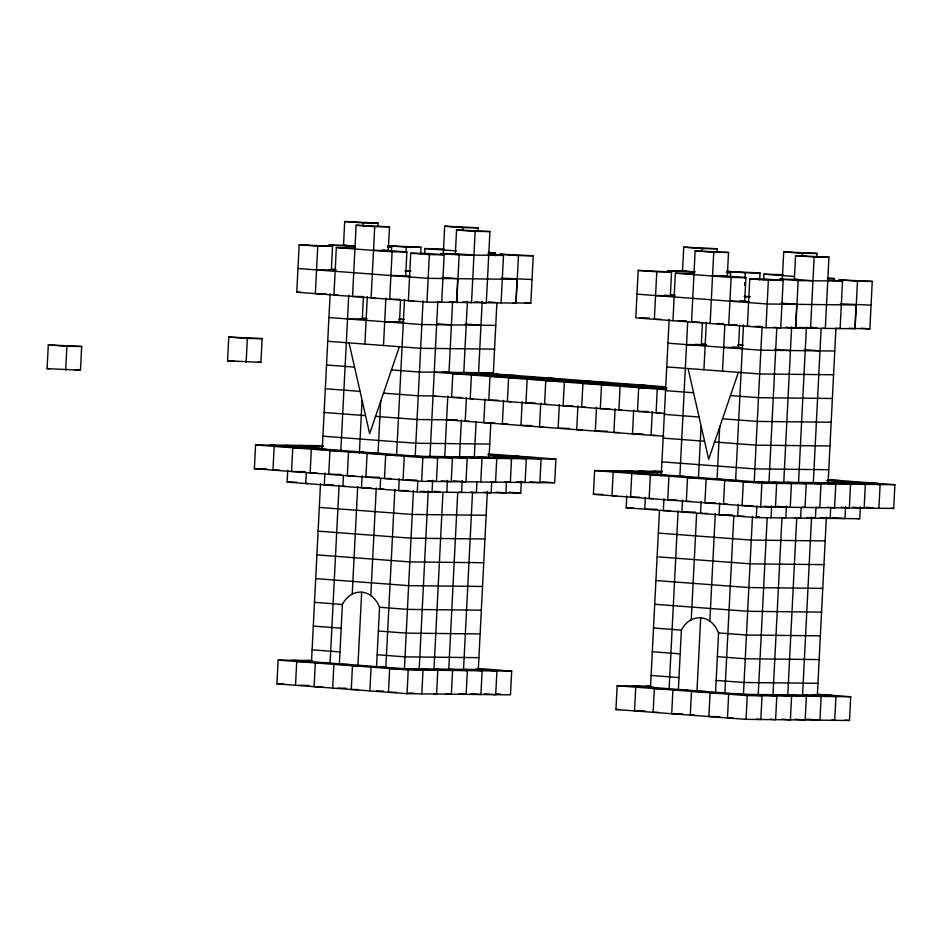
<?xml version="1.0" encoding="UTF-8"?>
<svg xmlns="http://www.w3.org/2000/svg" width="942" height="942" viewBox="0 0 942 942"><rect width="100%" height="100%" fill="white"/><g stroke="black" fill="none" stroke-linecap="round" stroke-linejoin="round"><path stroke-width="1.41" d="M47.1 368.64L48.301 344.902L81.671 346.468L80.47 370.206L47.1 368.64L49.785 368.663M65.681 370.041L66.894 346.303L81.671 346.468M227.564 360.798L228.776 337.059L262.135 338.625L260.934 362.364L227.564 360.798L234.287 360.868M246.156 362.199L247.357 338.461L262.135 338.625M488.686 453.973L555.886 459.06L554.673 482.799L421.663 481.327L254.387 468.68L255.588 444.942L322.765 445.684M477.382 668.502L511.694 671.104L510.493 694.843L407.038 693.701L276.924 683.857L278.125 660.118L311.72 660.495M521.315 481.221L520.714 493.09L417.259 491.948L287.145 482.116L287.746 470.246M442.187 277.501L457.953 278.691L517.064 279.338L515.863 303.077L426.95 302.076L296.765 292.232L299.167 244.767L332.538 246.333L331.337 270.071M295.517 685.258L296.718 661.531L311.496 661.696L320.515 483.682M306.268 472.966L305.738 483.517L308.423 483.552M332.538 246.333L317.76 246.168L315.358 293.633L326.097 293.751M318.372 449.475L318.514 446.838L299.921 445.425M322.211 450.17L330.136 293.798M324.919 473.061L324.319 484.918L333.727 485.024M355.417 248.064L336.341 247.569L333.939 295.046L337.966 295.093M377.942 225.88L378.083 223.089L344.713 221.511L343.512 245.25L354.946 246.121M339.096 485.083L330.089 663.097L315.299 662.933L314.098 686.671L322.164 686.753M340.863 450.182L348.717 295.211M332.691 688.072L333.892 664.346L348.67 664.499M343.441 475.781L342.912 486.331L345.596 486.355M373.515 250.384L388.292 250.548L389.505 226.81L356.135 225.244L352.532 296.447L363.271 296.565M339.379 663.804L342.382 604.458A27.389 21.454 -89.4 0 1 350.73 594.979C357.289 590.61 366.367 591.423 372.22 596.604A27.389 21.454 -89.4 0 1 379.555 607.272L376.553 666.606M363.153 225.715L363.294 222.924L378.083 223.089M362.293 319.103L363.424 296.765M352.226 594.225L357.689 486.496M359.385 452.984L362.022 401.021M364.895 344.077L367.309 296.612M362.093 475.863L361.493 487.732L370.901 487.838M389.505 226.81L374.716 226.657L371.113 297.86L375.14 297.896M357.96 665.205L361.669 592.106M370.818 595.627L376.27 487.897M378.036 452.996L380.686 400.68M383.488 345.49L385.89 298.013M391.448 251.173L391.66 246.981L387.362 246.663M369.865 690.886L371.066 667.148L385.843 667.313L394.863 489.298M380.615 478.595L380.085 489.145L384.112 489.181M390.906 275.523L405.684 275.688L406.885 251.95L392.108 251.797L389.694 299.262L400.444 299.379M400.597 299.58L399.467 321.917L384.689 321.752M406.026 251.326L406.238 247.134L421.015 247.299L420.662 254.281M396.558 455.798L404.483 299.426M399.267 478.677L398.666 490.547L408.074 490.652M437.441 301.923L441.727 302.241L444.141 254.776L425.548 253.363L410.771 253.21L408.369 300.675L413.656 300.733M403.07 479.925L404.283 456.187L537.293 457.647M424.618 254.128L424.901 248.547L443.965 249.041M404.424 668.726L413.444 490.711M415.21 455.81L423.064 300.828M407.038 693.701L408.239 669.962L511.694 671.104M417.259 491.948L417.789 481.409M426.95 302.076L429.352 254.611L444.141 254.776M421.663 481.327L422.864 457.6L555.886 459.06M428.221 490.876L419.214 668.879L437.795 670.292L436.593 694.03L433.732 693.807M429.929 457.365L437.771 302.394M443.27 254.14L444.683 226.221L478.053 227.787L477.912 230.578M421.816 693.865L423.017 670.127L292.915 660.283M432.637 480.243L432.037 492.113L420.591 491.253M442.94 492.43L433.991 669.044L452.572 670.457L451.371 694.183L445.648 693.759M444.706 457.529L447.815 396.099M449.016 372.361L452.549 302.547M474.874 301.887L486.308 302.747L489.911 231.544L456.552 229.978L455.351 253.716L473.932 255.117M446.814 492.277L447.415 480.408M456.505 302.406L457.718 278.667L428.151 278.349L297.966 268.494M456.752 302.429L459.154 254.952L503.487 255.447L501.085 302.912M463.134 230.413L463.276 227.623L478.053 227.787M457.718 492.595L448.769 669.209L467.35 670.61L466.149 694.348L459.001 693.807M459.484 457.694L461.392 419.991M467.409 301.322L463.794 372.526L666.818 387.88M462.192 480.573L461.592 492.442L458.73 492.23M466.408 397.5L465.195 421.239L469.234 421.286M489.911 231.544L475.133 231.379L471.53 302.582L463.028 301.946M472.495 492.76L463.546 669.373L482.139 670.775L480.926 694.513L470.929 693.759M474.262 457.847L476.099 421.557M482.186 301.487L478.583 372.691L664.44 386.75L649.662 386.585M476.911 482.057L476.369 492.607L470.659 492.171M480.785 481.974L481.986 458.248L463.393 456.835M484.989 398.913L483.788 422.64L494.538 422.758M495.292 255.718L495.433 252.927L488.286 252.385M478.324 669.538L487.344 491.524M489.039 458.012L490.806 423.111M496.893 303.041L493.361 372.844L419.461 372.031L391.342 369.912M491.689 482.222L491.147 492.772L484 492.23M503.57 400.315L502.369 424.053L507.75 424.112M506.466 482.375L505.936 492.925L495.928 492.171M516.051 303.077L518.453 255.612L533.243 255.765L530.829 303.242L513.001 302.853M522.162 401.716L520.961 425.454L531.712 425.572M540.743 403.129L539.542 426.856L543.581 426.903M559.336 404.53L558.135 428.269L568.886 428.386M577.917 405.943L576.716 429.67L582.097 429.729M596.51 407.344L595.309 431.083L607.402 431.212M827.7 479.619L894.9 484.706L893.699 508.445L760.677 506.973L593.401 494.326L594.602 470.588L661.779 471.33M615.091 408.746L613.89 432.484L619.271 432.543M817.833 694.266L850.708 696.75L849.507 720.489L746.052 719.347L615.95 709.503L617.151 685.764L650.734 686.141M860.329 506.867L859.728 518.736L756.273 517.605L626.171 507.762L626.771 495.892M670.351 295.717L671.552 271.979L638.193 270.413L635.779 317.878L765.976 327.722L795.531 328.052L796.732 304.313L767.177 303.995L636.992 294.139M633.683 410.159L632.482 433.897L643.233 434.015M645.352 497.294L644.752 509.163L656.845 509.292M671.552 271.979L656.774 271.814L654.372 319.279L661.084 319.362M652.264 411.56L651.063 435.298L656.444 435.357M657.398 475.121L657.528 472.484L638.947 471.071M650.51 687.342L659.459 510.717M661.225 475.816L669.15 319.444M663.945 498.707L663.345 510.564L670.056 510.646M672.953 320.692L675.367 273.215L694.431 273.71M716.956 251.526L717.097 248.735L683.727 247.157L682.526 270.896L695.396 271.873M678.122 510.729L669.103 688.743L654.325 688.578L653.124 712.317L658.493 712.376M679.889 475.828L687.672 322.246M682.526 500.108L681.926 511.977L695.361 512.118M712.541 276.03L727.318 276.194L728.519 252.456L695.149 250.89L691.546 322.093L699.612 322.188M678.393 689.45L681.396 630.104A27.389 21.454 -89.4 0 1 689.756 620.625C696.303 616.256 705.381 617.069 711.245 622.25A27.389 21.454 -89.4 0 1 718.569 632.918L715.567 692.264M702.179 251.361L702.32 248.57L717.097 248.735M701.319 344.748L702.449 322.411M691.251 619.871L696.633 513.531M698.399 478.63L701.036 426.667M703.921 369.723L706.323 322.258M701.119 501.509L700.518 513.378L707.23 513.461M710.127 323.506L713.742 252.303L728.519 252.456M696.986 690.851L700.683 617.752M709.832 621.273L715.296 513.543M717.062 478.642L719.712 426.326M722.502 371.136L724.845 325.061M730.462 276.818L730.674 272.627L726.388 272.309M719.7 502.922L719.099 514.791L732.535 514.933M729.92 301.169L744.698 301.334L745.899 277.607L731.122 277.443L728.719 324.908L736.785 325.002M739.623 325.226L738.493 347.563L723.703 347.398M744.616 285.344L744.757 282.553M744.969 278.373L745.252 272.78L760.041 272.945L759.676 279.927M733.806 516.346L724.857 692.959L710.08 692.794L708.879 716.532L719.629 716.65M735.572 481.444L743.497 325.072M738.293 504.323L737.68 516.192L744.404 516.263M747.383 326.321L749.785 278.856L764.563 279.009L783.155 280.422L780.753 327.887L773.606 327.345M763.632 279.786L763.915 274.193L782.979 274.687M743.45 694.372L752.47 516.357M754.236 481.456L762.019 327.875M746.052 719.347L747.253 695.608L850.708 696.75M756.273 517.605L756.873 505.736M765.976 327.722L768.378 280.257L783.155 280.422M760.677 506.973L761.878 483.246L894.9 484.706M767.177 517.912L758.228 694.525L776.809 695.938L775.607 719.676L769.897 719.241M768.943 483.01L776.797 328.04M782.284 279.786L783.709 251.867L817.067 253.433L816.926 256.224M771.051 517.759L771.651 505.889M781.954 518.076L773.005 694.69L791.598 696.103L790.397 719.829L781.813 719.182M783.72 483.175L791.645 326.803M825.322 328.393L828.936 257.19L795.566 255.623L794.365 279.362L812.946 280.763M786.429 506.054L785.828 517.923L781.542 517.605M835.813 328.228L840.111 328.558L842.513 281.093L798.168 280.598L795.766 328.075L854.889 328.723L856.09 304.984L796.967 304.337L781.201 303.147M802.148 256.071L802.29 253.268L817.067 253.433M790.244 507.302L791.445 483.564L772.852 482.163M796.732 518.241L787.783 694.855L806.376 696.256L805.174 719.994L795.166 719.241M798.498 483.34L806.423 326.968M801.147 507.538L800.606 518.088L794.895 517.653M828.936 257.19L814.159 257.025L810.544 328.228L799.157 327.369M811.58 517.005L802.572 695.019L821.153 696.421L819.952 720.159L807.082 719.182M813.358 482.104L821.13 328.522M815.925 507.703L815.395 518.253L806.811 517.605M834.318 281.364L834.459 278.573L827.3 278.031M817.35 695.184L826.369 517.17M828.136 482.269L835.907 328.687M830.703 507.868L830.173 518.418L820.164 517.653M842.819 484.365L842.949 481.727L857.726 481.892M845.551 506.714L844.95 518.571L832.08 517.605M855.077 328.723L857.479 281.258L872.257 281.411L869.855 328.888L849.166 328.287M878.921 508.28L880.122 484.541L827.217 480.538M399.384 346.691L369.653 433.661L349.07 342.888M738.398 372.337L708.678 459.307L688.084 368.534M346.197 245.285L328.734 245.085L355.381 246.58M387.621 246.934L391.66 246.981M488.721 252.856L495.433 252.927M458.036 253.739L440.562 253.551L459.154 254.952M686.565 270.943L667.748 270.731L694.395 272.226M726.647 272.579L730.674 272.627M316.559 269.907L335.364 270.107M405.142 270.872L409.64 270.931M827.735 278.502L834.459 278.573M798.392 279.397L779.587 279.197L798.168 280.598M532.042 279.503L501.344 278.149M655.573 295.553L674.39 295.753M750.032 296.589L744.168 296.518L749.832 296.954M296.765 292.232L300.792 292.279M871.056 305.149L840.358 303.795M639.818 317.925L649.226 318.031M678.334 320.751L686.4 320.833M347.516 318.938L366.332 319.15M398.572 319.503L403.953 319.562M716.85 323.577L723.562 323.648M747.3 326.321L749.997 326.344M755.366 326.403L762.16 326.485M795.378 327.981L815.984 328.205M495.763 325.379L421.863 324.566L328.935 317.536M686.541 344.584L706.688 344.807M737.598 345.149L742.967 345.208M834.777 351.025L760.877 350.212L667.949 343.182M494.562 349.117L420.662 348.305L327.734 341.275M833.576 374.763L759.676 373.95L666.748 366.921M467.609 373.762L452.819 373.609L451.618 397.336L461.027 397.442M482.386 373.927L497.164 374.092M486.19 375.175L471.412 375.01L470.211 398.749L472.896 398.772M500.967 375.34L515.745 375.493M504.782 376.576L489.993 376.411L488.792 400.15L498.2 400.256M519.56 376.741L534.338 376.906M523.363 377.989L508.586 377.824L507.385 401.563L511.412 401.598M538.141 378.142L552.919 378.307M541.956 379.39L527.167 379.226L525.966 402.964L535.374 403.07M556.734 379.555L571.511 379.72M560.537 380.792L545.759 380.639L544.558 404.365L547.243 404.401M575.315 380.957L590.092 381.121M579.118 382.205L564.34 382.04L563.139 405.778L572.548 405.884M593.907 382.37L608.685 382.534M597.711 383.606L582.933 383.441L581.732 407.18L585.759 407.227M612.488 383.771L627.266 383.936M616.292 385.019L601.514 384.854L600.313 408.592L609.721 408.687M631.081 385.184L645.859 385.337M634.884 386.42L620.107 386.255L618.906 409.994L621.59 410.029M653.465 387.833L638.688 387.668L637.487 411.395L648.237 411.513M666.677 389.176L657.281 389.07L656.079 412.808L660.106 412.855M832.375 398.49L758.475 397.677L730.368 395.558M435.722 395.958L418.26 395.77L383.312 393.132M831.174 422.228L757.274 421.415L722.326 418.778M457.365 419.944L417.059 419.508L375.269 416.34M829.973 445.966L756.073 445.154L714.283 441.986M489.746 444.059L415.846 443.235L322.918 436.205M322.541 446.873L274.169 446.343L272.968 470.082L279.692 470.152M307.539 447.909L292.762 447.756L291.561 471.483L304.996 471.636M326.12 449.322L311.343 449.157L310.142 472.896L316.865 472.966M344.713 450.723L329.935 450.559L328.734 474.297L340.816 474.427M363.294 452.136L348.516 451.972L347.315 475.71L354.039 475.781M381.887 453.538L367.109 453.373L365.896 477.111L379.343 477.264M488.027 454.703L500.12 454.845M400.468 454.951L385.69 454.786L384.489 478.512L391.201 478.595M503.923 456.081L518.712 456.246M828.772 469.705L754.872 468.892L661.932 461.851M661.555 472.519L613.195 471.989L611.982 495.728L616.021 495.775M254.387 468.68L266.48 468.81M646.553 473.567L631.776 473.402L630.575 497.129L639.983 497.235M665.146 474.968L650.369 474.803L649.156 498.542L653.195 498.589M683.727 476.369L668.95 476.216L667.748 499.943L677.157 500.049M702.32 477.782L687.53 477.618L686.329 501.356L690.368 501.391M720.901 479.184L706.123 479.019L704.922 502.757L715.673 502.875M827.052 480.349L839.145 480.491M739.494 480.597L724.704 480.432L723.503 504.158L727.542 504.205M876.319 483.293L743.297 481.833L742.096 505.571L752.846 505.689M405.767 479.949L416.505 480.067M287.145 482.116L296.553 482.21M593.401 494.326L602.809 494.42M626.171 507.762L632.883 507.832M486.143 515.262L412.243 514.45L319.314 507.42M825.157 540.908L751.269 540.096L658.328 533.066M484.942 538.989L411.042 538.176L318.113 531.147M823.956 564.635L750.056 563.822L657.127 556.793M483.741 562.727L409.841 561.915L316.912 554.885M822.755 588.373L748.855 587.561L655.926 580.531M482.54 586.466L408.64 585.653L315.7 578.623M821.554 612.112L747.654 611.299L654.725 604.269M481.338 610.192L407.439 609.38L379.555 607.272M820.352 635.838L746.453 635.026L718.569 632.918M480.126 633.931L406.238 633.118L378.354 631.01M819.151 659.577L745.252 658.764L717.368 656.656M478.925 657.669L405.025 656.857L377.153 654.749M367.25 665.912L352.473 665.747L351.272 689.485L357.995 689.556M493.102 669.691L389.647 668.561L388.445 692.288L396.511 692.382M817.95 683.315L744.05 682.503L716.167 680.395M654.549 687.377L635.732 687.177L634.531 710.904L645.282 711.033M276.924 683.857L283.648 683.927M299.544 685.305L308.952 685.411M687.684 690.145L672.906 689.991L671.705 713.718L682.455 713.836M706.276 691.558L691.499 691.393L690.298 715.131L694.325 715.166M338.06 688.131L346.126 688.225M832.127 695.349L728.672 694.207L727.471 717.945L732.841 718.004M376.576 690.957L383.3 691.039M615.95 709.503L619.977 709.55M444.683 226.221L463.276 227.623M783.709 251.867L802.29 253.268M344.713 221.511L363.294 222.924M456.552 229.978L475.133 231.379M683.727 247.157L702.32 248.57M795.566 255.623L814.159 257.025M356.135 225.244L374.716 226.657M695.149 250.89L713.742 252.303M421.015 247.299L387.645 245.732L406.238 247.134M533.243 255.765L499.872 254.199L518.453 255.612M760.041 272.945L726.671 271.378L745.252 272.78M872.257 281.411L838.886 279.845L857.479 281.258M424.901 248.547L456.352 250.925M763.915 274.193L793.941 276.465M487.768 254.258L503.487 255.447M828.218 280.01L842.513 281.093M382.582 250.113L406.885 251.95M720.171 275.653L745.899 277.607M299.167 244.767L317.76 246.168M336.341 247.569L392.108 251.797M410.771 253.21L429.352 254.611M638.193 270.413L656.774 271.814M675.367 273.215L731.122 277.443M749.785 278.856L768.378 280.257M405.119 270.884L410.818 271.308M331.82 269.153L336.106 269.471M670.834 294.799L675.12 295.117M328.475 269.848L335.623 270.389M405.684 275.688L409.97 276.018M664.64 295.282L674.649 296.035M740.412 301.016L748.984 301.664M525.118 302.806L530.829 303.242M861.271 328.24L869.855 328.888M488.215 301.935L495.362 302.476M811.027 327.31L816.749 327.745M483.705 302.641L485.012 302.735M822.731 328.287L824.026 328.381M449.452 301.876L457.659 302.429M785.652 327.31L796.685 328.075M399.49 319.055L403.777 319.373M465.254 324.024L480.985 325.214M738.504 344.701L742.791 345.019M804.268 349.67L819.999 350.86M362.776 318.184L367.074 318.514M437.123 323.812L451.418 324.896M701.802 343.83L706.088 344.16M774.713 349.352L790.444 350.542M359.432 318.891L366.591 319.432M396.606 321.705L403.765 322.246M695.596 344.313L705.605 345.078M732.77 347.127L742.779 347.892M228.776 337.059L247.357 338.461M441.869 371.819L666.335 388.799M434.238 372.196L665.853 389.717M326.521 365.001L354.463 367.121M665.547 390.647L693.489 392.767M48.301 344.902L66.894 346.303M258.073 362.14L260.934 362.364M433.037 395.934L664.652 413.456M74.748 369.77L80.47 370.206M325.32 388.74L359.868 391.354M664.346 414.386L698.882 417M446.614 419.826L663.933 436.276M324.119 412.478L365.26 415.587M663.144 438.124L704.286 441.233M488.203 454.892L541.097 458.895L539.896 482.634L529.887 481.868M507.738 457.329L526.319 458.73L525.118 482.469L516.546 481.821M846.752 482.975L865.345 484.376L864.144 508.115L852.698 507.243M492.96 457.164L511.541 458.566L510.34 482.304L504.618 481.868M831.974 482.81L850.555 484.212L849.354 507.95L840.782 507.302M478.171 457L496.764 458.413L495.563 482.139L491.277 481.821M817.197 482.645L835.778 484.058L834.577 507.785L827.429 507.243M314.699 445.59L323.283 446.237M653.724 471.236L662.297 471.883M802.419 482.481L821 483.894L819.799 507.632L815.513 507.302M448.616 456.682L467.208 458.083L465.996 481.821L453.137 480.844M787.63 482.328L806.222 483.729L805.021 507.467L802.16 507.243M285.143 445.26L303.736 446.673M433.838 456.517L452.419 457.918L451.218 481.656L441.209 480.903M624.157 470.906L642.75 472.319M270.366 445.107L437.641 457.753L436.44 481.492L427.868 480.844M609.38 470.753L776.667 483.399L775.454 507.137L764.021 506.278M255.588 444.942L422.864 457.6M594.602 470.588L761.878 483.246M541.815 481.821L553.248 482.681M890.838 508.221L893.699 508.445M866.051 507.302L873.199 507.844M777.374 506.325L787.382 507.09M509.269 492.23L520.714 493.09M856.867 518.524L859.728 518.736M433.944 491.3L439.667 491.736M756.756 516.675L759.617 516.899M314.498 602.35L342.382 604.458M653.524 627.996L681.396 630.104M313.297 626.089L341.181 628.196M652.323 651.734L680.195 653.842M312.096 649.827L339.98 651.935M651.11 675.473L678.994 677.581M475.463 669.315L496.917 670.939L495.716 694.678L484.27 693.807M811.627 694.749L835.931 696.585L834.73 720.324L831.868 720.1M307.693 660.448L311.979 660.778M646.707 686.094L650.993 686.424M631.929 685.929L762.031 695.773L760.83 719.511L756.544 719.182M278.125 660.118L408.239 669.962M617.151 685.764L747.253 695.608M496.198 693.759L500.485 694.077M845.221 720.159L849.507 720.489M408.946 692.888L414.668 693.324"/></g></svg>
